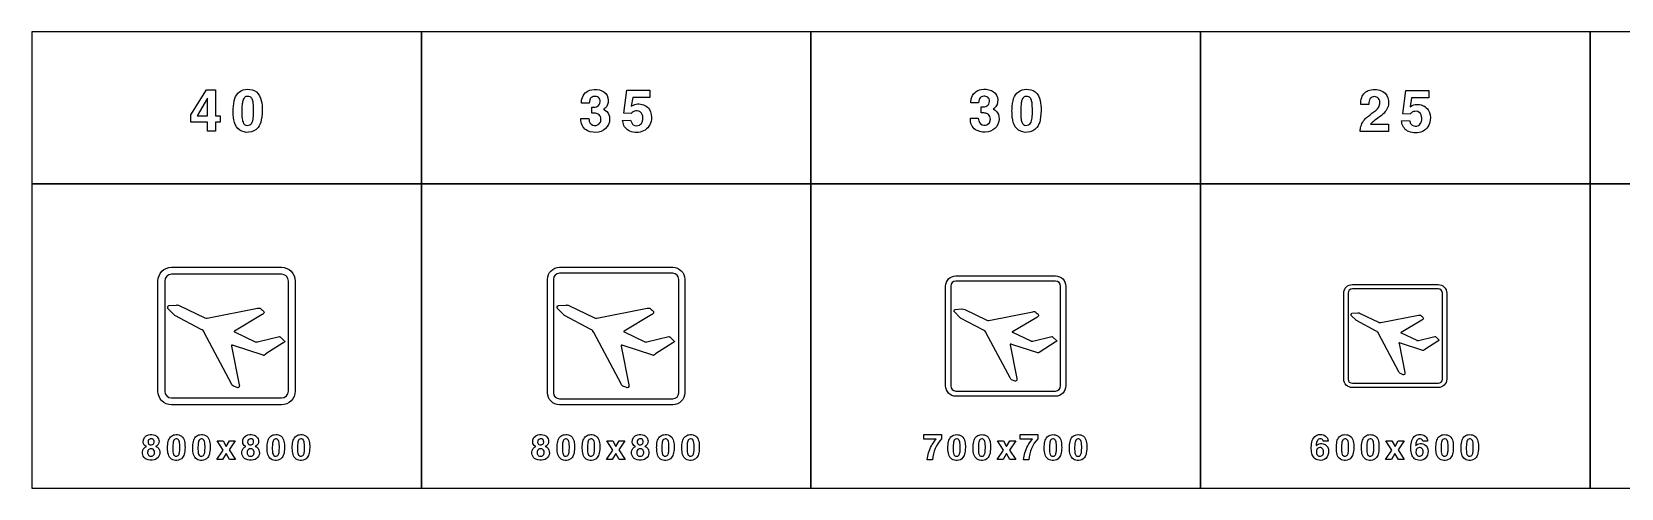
# Model space of a CAD drawing. Extents: x 0 to 18160, y 0 to 2655.
# Drawn here: x 0 to 9262, y 0 to 2655 of the extents above; entities that cross this region are included whole.
import ezdxf

# ---------------------------------------------------------------- set-up
doc = ezdxf.new("R2010")
doc.units = 0
doc.header["$MEASUREMENT"] = 0

msp = doc.modelspace()

# ---------------------------------------------------------------- linework, layer by layer
for points in [[(0, 1770), (2270, 1770), (2270, 2655), (0, 2655)], [(2270, 1770), (4540, 1770), (4540, 2655), (2270, 2655)], [(4540, 1770), (6810, 1770), (6810, 2655), (4540, 2655)], [(6810, 1770), (9080, 1770), (9080, 2655), (6810, 2655)], [(9080, 1770), (11350, 1770), (11350, 2655), (9080, 2655)], [(927.496, 2171.35), (1017.9, 2317.79), (1070.98, 2317.79), (1070.98, 2166.57), (1097.95, 2166.57), (1097.95, 2128.53), (1070.98, 2128.53), (1070.98, 2076.28), (1023.46, 2076.28), (1023.46, 2128.53), (927.496, 2128.53)], [(1023.46, 2269.13), (963.474, 2166.57), (1023.46, 2166.57)], [(0, 0), (2270, 0), (2270, 1770), (0, 1770)], [(2270, 0), (4540, 0), (4540, 1770), (2270, 1770)], [(4540, 0), (6810, 0), (6810, 1770), (4540, 1770)], [(6810, 0), (9080, 0), (9080, 1770), (6810, 1770)], [(9080, 0), (11350, 0), (11350, 1770), (9080, 1770)], [(1115.2, 221.769), (1080.08, 276.319), (1114.84, 276.319), (1133.11, 242.267), (1151.83, 276.319), (1185.98, 276.319), (1150.44, 222.29), (1186.95, 166.272), (1152.4, 166.272), (1132.54, 202.362), (1112.14, 166.272), (1077.99, 166.272)], [(3385.19, 221.769), (3350.07, 276.319), (3384.84, 276.319), (3403.11, 242.267), (3421.83, 276.319), (3455.97, 276.319), (3420.43, 222.29), (3456.95, 166.271), (3422.4, 166.271), (3402.54, 202.361), (3382.14, 166.271), (3347.99, 166.271)], [(5662.41, 221.387), (5627.29, 275.936), (5662.06, 275.936), (5680.33, 241.884), (5699.05, 275.936), (5733.19, 275.936), (5697.65, 221.908), (5734.17, 165.889), (5699.62, 165.889), (5679.76, 201.979), (5659.35, 165.889), (5625.21, 165.889)], [(7925.79, 221.523), (7890.67, 276.072), (7925.43, 276.072), (7943.7, 242.02), (7962.42, 276.072), (7996.57, 276.072), (7961.03, 222.044), (7997.54, 166.025), (7962.99, 166.025), (7943.13, 202.115), (7922.73, 166.025), (7888.58, 166.025)]]:
    msp.add_lwpolyline(points, close=True)
for points in [[(1173.29, 2191.65, -0.0563084), (1179.33, 2254.48, -0.130301), (1201.53, 2298.28, -0.174843), (1243.35, 2319.69, -0.147552), (1296.47, 2313.05, -0.192146), (1333.28, 2269.88, -0.0833996), (1342.52, 2212.85, -0.0545507), (1337.51, 2142.08, -0.116773), (1318.43, 2098, -0.221099), (1263.57, 2070.32, -0.162564), (1212.11, 2082.84, -0.174743), (1180.84, 2128.26, -0.0640867), (1173.37, 2186.95)], [(3199.84, 2150.87), (3246.2, 2150.87, 0.0411845), (3248.26, 2135.66, 0.335066), (3278.75, 2110.39, 0.276505), (3310.74, 2124.92, 0.158203), (3316.31, 2145.65, 0.0878221), (3313.34, 2161.57, 0.217575), (3294.82, 2178.43, 0.0882727), (3273.57, 2181.55), (3262.75, 2181.55), (3262.75, 2216.82, 0.0282129), (3282.34, 2217.42, 0.50028), (3309.32, 2262.91, 0.235001), (3290.79, 2277.96, 0.165496), (3265.12, 2275.67, 0.220849), (3250.9, 2259.12, 0.055705), (3248.02, 2240.92), (3203.2, 2240.92, -0.0488003), (3204.97, 2263.51, -0.30773), (3262.59, 2318.01, -0.146685), (3322.07, 2312.08, -0.469869), (3348.61, 2219.31, -0.0891152), (3336.57, 2207.54), (3332.3, 2204.54, -0.0245333), (3343.48, 2198.14, -0.202429), (3365.75, 2161.45, -0.422325), (3303.08, 2072, -0.154301), (3238.98, 2079.19, -0.287878), (3199.96, 2139.89, -0.0143877)], [(3442.43, 2139.57), (3489.39, 2141.35, 0.0452719), (3495.79, 2125.12, 0.0567733), (3500.53, 2118.25, 0.070207), (3504.95, 2114.77, 0.264984), (3540.97, 2112.87, 0.20748), (3558.38, 2135.98, 0.147389), (3557.24, 2174.01, 0.308532), (3527.86, 2195.42, 0.215743), (3498.08, 2185.19, 0.028781), (3492.71, 2178.95), (3450.09, 2180.96), (3467.91, 2315.64), (3601.95, 2315.64), (3601.95, 2273.77), (3501.51, 2273.77), (3492.55, 2221.76, -0.0211252), (3505.46, 2229.3, -0.121371), (3538.8, 2235.15, -0.244671), (3598.59, 2203.2, -0.173069), (3610.16, 2144.07, -0.256779), (3564.98, 2078.08, -0.199585), (3485.44, 2077.01, -0.245625), (3445.16, 2125.91, -0.0170062)], [(5469.08, 2152.29), (5515.45, 2152.29, 0.0411845), (5517.5, 2137.08, 0.335066), (5547.99, 2111.8, 0.276505), (5579.98, 2126.34, 0.158203), (5585.55, 2147.07, 0.0878221), (5582.59, 2162.99, 0.217575), (5564.07, 2179.85, 0.0882727), (5542.82, 2182.97), (5532, 2182.97), (5532, 2218.24, 0.0282129), (5551.59, 2218.83, 0.50028), (5578.56, 2264.33, 0.235001), (5560.04, 2279.38, 0.165496), (5534.37, 2277.09, 0.220849), (5520.15, 2260.54, 0.055705), (5517.27, 2242.33), (5472.44, 2242.33, -0.0488003), (5474.22, 2264.92, -0.30773), (5531.84, 2319.43, -0.146685), (5591.32, 2313.5, -0.469869), (5617.86, 2220.73, -0.0891152), (5605.81, 2208.96), (5601.55, 2205.96, -0.0245333), (5612.72, 2199.56, -0.202429), (5635, 2162.87, -0.422325), (5572.32, 2073.41, -0.154301), (5508.22, 2080.6, -0.287878), (5469.2, 2141.31, -0.0143877)], [(5711.68, 2191.65, -0.0563084), (5717.72, 2254.48, -0.130301), (5739.91, 2298.28, -0.174843), (5781.74, 2319.69, -0.147552), (5834.86, 2313.05, -0.192146), (5871.67, 2269.88, -0.0833996), (5880.91, 2212.85, -0.0545507), (5875.89, 2142.08, -0.116773), (5856.82, 2098, -0.221099), (5801.96, 2070.32, -0.162564), (5750.5, 2082.84, -0.174743), (5719.22, 2128.26, -0.0640867), (5711.76, 2186.95)], [(7741.06, 2074.79, -0.0640343), (7742.32, 2095.72, -0.161687), (7778.14, 2156.27, -0.0283718), (7819.97, 2188.65, 0.0545111), (7840.86, 2206.58, 0.192461), (7855.83, 2246.12, 0.234238), (7842.24, 2272.5, 0.196223), (7816.93, 2277.28, 0.252425), (7795.01, 2260.1, 0.0856617), (7790.86, 2243.08, 0.0202329), (7790.15, 2231.39), (7743.51, 2231.39, -0.0983795), (7749.55, 2272.7, -0.245047), (7795.72, 2315.83, -0.207102), (7872.69, 2307.49, -0.233443), (7905.15, 2255.16, -0.20961), (7886.99, 2190.98, -0.0785124), (7853.06, 2159.51, 0.0107372), (7817.24, 2133.72, 0.0665092), (7801.37, 2117.68), (7905.87, 2117.68), (7905.87, 2074.79)], [(1224.67, 2161.12, 0.0124589), (1225.19, 2154.8, 0.0668192), (1230.8, 2129.4, 0.615362), (1281.7, 2123.79, 0.0726881), (1287.15, 2136.83, 0.0588562), (1291.85, 2174.11, 0.0389037), (1290.23, 2241.09, 0.084671), (1283.64, 2264.43, 0.156013), (1272.18, 2276.6, 0.143208), (1256.47, 2279.56, 0.172584), (1240.71, 2273.36, 0.132565), (1230.76, 2257.8, 0.0498315), (1226.21, 2236.08, 0.0368731)], [(5763.06, 2161.12, 0.0124589), (5763.57, 2154.8, 0.0668192), (5769.18, 2129.4, 0.615362), (5820.09, 2123.79, 0.0726881), (5825.54, 2136.83, 0.0588562), (5830.24, 2174.11, 0.0389037), (5828.62, 2241.09, 0.084671), (5822.02, 2264.43, 0.156013), (5810.57, 2276.6, 0.143208), (5794.85, 2279.56, 0.172584), (5779.09, 2273.36, 0.132565), (5769.14, 2257.8, 0.0498315), (5764.6, 2236.08, 0.0368731)], [(7981.21, 2136.73), (8028.17, 2138.5, 0.0452719), (8034.56, 2122.27, 0.0567733), (8039.3, 2115.4, 0.070207), (8043.73, 2111.92, 0.264984), (8079.74, 2110.03, 0.20748), (8097.16, 2133.13, 0.147389), (8096.02, 2171.17, 0.308532), (8066.63, 2192.57, 0.215743), (8036.86, 2182.34, 0.028781), (8031.48, 2176.1), (7988.87, 2178.12), (8006.68, 2312.79), (8140.72, 2312.79), (8140.72, 2270.93), (8040.29, 2270.93), (8031.33, 2218.92, -0.0211252), (8044.24, 2226.46, -0.121371), (8077.57, 2232.3, -0.244671), (8137.37, 2200.35, -0.173069), (8148.94, 2141.23, -0.256779), (8103.76, 2075.23, -0.199585), (8024.22, 2074.17, -0.245625), (7983.93, 2123.06, -0.0170062)], [(815.004, 485.002, -0.414213), (735.004, 565.002), (735.004, 1205, -0.414213), (815.004, 1285), (1455, 1285, -0.414213), (1535, 1205), (1535, 565.002, -0.414213), (1455, 485.002)], [(815.004, 525.002), (1455, 525.002, 0.414213), (1495, 565.002), (1495, 1205, 0.414213), (1455, 1245), (815.004, 1245, 0.414213), (775.004, 1205), (775.004, 565.002, 0.414213)], [(3075, 485.003, -0.414213), (3005, 555.003), (3005, 1215, -0.414213), (3075, 1285), (3735, 1285, -0.414213), (3805, 1215), (3805, 555.003, -0.414213), (3735, 485.003)], [(3075, 520.003), (3735, 520.003, 0.414213), (3770, 555.003), (3770, 1215, 0.414213), (3735, 1250), (3075, 1250, 0.414213), (3040, 1215), (3040, 555.003, 0.414213)], [(5385, 535.002, -0.414213), (5325, 595.002), (5325, 1175, -0.414213), (5385, 1235), (5965, 1235, -0.414213), (6025, 1175), (6025, 595.002, -0.414213), (5965, 535.002)], [(5385, 565.002), (5965, 565.002, 0.414213), (5995, 595.002), (5995, 1175, 0.414213), (5965, 1205), (5385, 1205, 0.414213), (5355, 1175), (5355, 595.002, 0.414213)], [(7695, 585.002, -0.414213), (7645, 635.002), (7645, 1135, -0.414213), (7695, 1185), (8195, 1185, -0.414213), (8245, 1135), (8245, 635.002, -0.414213), (8195, 585.002)], [(7695, 610.003), (8195, 610.003, 0.414213), (8220, 635.003), (8220, 1135, 0.414213), (8195, 1160), (7695, 1160, 0.414213), (7670, 1135), (7670, 635.003, 0.414213)], [(843.436, 1065.52), (845.842, 1065.76, -0.141958), (863.066, 1061.19), (1004.78, 992.715), (1008.45, 991.041, 0.131768), (1022.04, 989.5), (1315.19, 1046.76), (1316.43, 1047.09, -0.109968), (1327.97, 1047.34, -0.119091), (1332.59, 1044.92, 0.0101033), (1344.54, 1035.76, -0.0715283), (1352.11, 1027.51, -0.315867), (1352.34, 1018.61, -0.10517), (1344.87, 1011.17), (1342.14, 1009.46), (1180.88, 913.652, 0.0115455), (1179.93, 912.947, 0.115043), (1179.14, 912, 0.278972), (1179.2, 911.09, 0.112906), (1179.86, 910.523), (1180.55, 910.13), (1181.19, 909.826), (1302.13, 852.322), (1303.39, 851.723, 0.0098377), (1305.04, 850.965, 0.162575), (1314.12, 850.848), (1314.82, 850.996), (1443.03, 881.48, 0.0204963), (1446.89, 880.753, -0.056665), (1447.47, 880.46), (1475.43, 853.105, -0.230823), (1475.39, 852.416, -0.120942), (1475, 852.045, 0.0174798), (1473.67, 851.157, -0.0197223), (1468.19, 846.983, 0.0105605), (1464.71, 845.032), (1364.2, 780.688, -0.0120474), (1362.58, 779.554, 0.0816279), (1360.52, 777.956, -0.0774309), (1357.78, 775.442, 0.0371163), (1356.41, 774.755, -0.0243415), (1353.67, 772.929, -0.216813), (1350.92, 772.469), (1348.8, 773.295), (1175.14, 829.822), (1172.19, 830.835, 0.116295), (1165.72, 832.063, 0.173398), (1164.41, 831.527, 0.184696), (1163.72, 829.889, 0.0651545), (1163.87, 827.576), (1164.05, 826.782), (1208.72, 601.824, -0.108372), (1208.96, 591.674, -0.383399), (1199.42, 584.277, -0.0210007), (1197.41, 584.737), (1174.43, 593.996, -0.152189), (1166.6, 602.072), (1163.64, 607.92), (1004.91, 904.813), (1004.4, 905.84, 0.191986), (987.751, 923.866), (833.583, 1004.81, -0.0393818), (833.11, 1005.35, 0.0132959), (831.927, 1007), (793.55, 1045.67, -0.0665763), (792.032, 1048.68, -0.282163), (794.751, 1060.06, -0.130317), (798.697, 1061.91)], [(3113.44, 1065.52), (3115.84, 1065.76, -0.141958), (3133.07, 1061.19), (3274.78, 992.715), (3278.45, 991.041, 0.131768), (3292.04, 989.5), (3585.19, 1046.76), (3586.43, 1047.09, -0.109968), (3597.97, 1047.34, -0.119091), (3602.59, 1044.92, 0.0101033), (3614.54, 1035.76, -0.0715283), (3622.11, 1027.51, -0.315867), (3622.34, 1018.61, -0.10517), (3614.87, 1011.17), (3612.14, 1009.46), (3450.88, 913.652, 0.0115455), (3449.93, 912.947, 0.115043), (3449.14, 912, 0.278972), (3449.2, 911.09, 0.112906), (3449.86, 910.523), (3450.55, 910.13), (3451.19, 909.826), (3572.13, 852.322), (3573.39, 851.723, 0.0098377), (3575.04, 850.965, 0.162575), (3584.12, 850.848), (3584.82, 850.996), (3713.03, 881.48, 0.0204963), (3716.89, 880.753, -0.056665), (3717.47, 880.46), (3745.43, 853.105, -0.230823), (3745.39, 852.416, -0.120942), (3745, 852.045, 0.0174798), (3743.67, 851.157, -0.0197223), (3738.19, 846.983, 0.0105605), (3734.71, 845.032), (3634.2, 780.688, -0.0120474), (3632.58, 779.554, 0.0816279), (3630.52, 777.956, -0.0774309), (3627.78, 775.442, 0.0371163), (3626.41, 774.755, -0.0243415), (3623.67, 772.929, -0.216813), (3620.92, 772.469), (3618.8, 773.295), (3445.14, 829.822), (3442.19, 830.835, 0.116295), (3435.72, 832.063, 0.173398), (3434.41, 831.527, 0.184696), (3433.72, 829.889, 0.0651545), (3433.87, 827.576), (3434.05, 826.782), (3478.72, 601.824, -0.108372), (3478.96, 591.674, -0.383399), (3469.42, 584.277, -0.0210007), (3467.41, 584.737), (3444.43, 593.996, -0.152189), (3436.6, 602.072), (3433.64, 607.92), (3274.91, 904.813), (3274.4, 905.84, 0.191986), (3257.75, 923.866), (3103.58, 1004.81, -0.0393818), (3103.11, 1005.35, 0.0132959), (3101.93, 1007), (3063.55, 1045.67, -0.0665763), (3062.03, 1048.68, -0.282163), (3064.75, 1060.06, -0.130317), (3068.7, 1061.91)], [(5419.88, 1042.95), (5421.99, 1043.17, -0.141958), (5437.06, 1039.16), (5561.05, 979.251), (5564.27, 977.786, 0.131768), (5576.16, 976.438), (5832.67, 1026.54), (5833.75, 1026.82, -0.109968), (5843.85, 1027.05, -0.119091), (5847.9, 1024.93, 0.0101033), (5858.34, 1016.92, -0.0715283), (5864.97, 1009.7, -0.315867), (5865.17, 1001.91, -0.10517), (5858.63, 995.399), (5856.25, 993.903), (5715.15, 910.071, 0.0115455), (5714.31, 909.454, 0.115043), (5713.62, 908.626, 0.278972), (5713.67, 907.829, 0.112906), (5714.25, 907.333), (5714.86, 906.989), (5715.42, 906.723), (5821.24, 856.407), (5822.34, 855.883, 0.0098377), (5823.78, 855.219, 0.162575), (5831.73, 855.118), (5832.34, 855.247), (5944.53, 881.921, 0.0204963), (5947.91, 881.284, -0.056665), (5948.41, 881.028), (5972.88, 857.092, -0.230823), (5972.67, 856.327, 0.0174798), (5971.34, 855.387, -0.0197223), (5966.54, 851.735, 0.0105605), (5963.49, 850.028), (5875.55, 793.727, -0.0120474), (5874.13, 792.735, 0.0816279), (5872.33, 791.337, -0.0774309), (5869.93, 789.137, 0.0371163), (5868.73, 788.536, -0.0243415), (5866.33, 786.938, -0.216813), (5863.93, 786.536), (5862.08, 787.258), (5710.13, 836.719), (5707.54, 837.606, 0.116295), (5701.88, 838.68, 0.173398), (5700.73, 838.212, 0.184696), (5700.13, 836.778, 0.0651545), (5700.26, 834.754), (5700.42, 834.059), (5739.51, 637.221, -0.108372), (5739.72, 628.34, -0.383399), (5731.37, 621.868, -0.0210007), (5729.61, 622.27), (5709.5, 630.372, -0.152189), (5702.65, 637.438), (5700.06, 642.555), (5561.17, 902.337), (5560.73, 903.235, 0.191986), (5546.16, 919.008), (5411.26, 989.833, -0.0393818), (5410.85, 990.309, 0.0132959), (5409.81, 991.751), (5376.23, 1025.59, -0.0665763), (5374.9, 1028.22, -0.282163), (5377.28, 1038.18, -0.130317), (5380.73, 1039.8)], [(7726.33, 1020.39), (7728.13, 1020.57, -0.141958), (7741.05, 1017.14), (7847.33, 965.787), (7850.09, 964.531, 0.131768), (7860.28, 963.376), (8080.15, 1006.32), (8081.07, 1006.56, -0.109968), (8089.73, 1006.76, -0.119091), (8093.2, 1004.94, 0.0101033), (8102.15, 998.073, -0.0715283), (8107.83, 991.883, -0.315867), (8108.01, 985.206, -0.10517), (8102.4, 979.628), (8100.36, 978.346), (7979.41, 906.49, 0.0115455), (7978.7, 905.961, 0.115043), (7978.11, 905.251, 0.278972), (7978.15, 904.568, 0.112906), (7978.65, 904.143), (7979.16, 903.848), (7979.65, 903.62), (8070.35, 860.492), (8071.3, 860.043, 0.0098377), (8072.53, 859.474, 0.162575), (8079.34, 859.387), (8079.87, 859.498), (8176.03, 882.361, 0.0204963), (8178.92, 881.815, -0.056665), (8179.36, 881.596), (8200.32, 861.08, -0.230823), (8200.15, 860.423, 0.0174798), (8199.01, 859.618, -0.0197223), (8194.89, 856.487, 0.0105605), (8192.28, 855.024), (8116.9, 806.767, -0.0120474), (8115.69, 805.916, 0.0816279), (8114.14, 804.717, -0.0774309), (8112.09, 802.832, 0.0371163), (8111.06, 802.317, -0.0243415), (8109, 800.947, -0.216813), (8106.94, 800.602), (8105.35, 801.222), (7975.11, 843.617), (7972.9, 844.377, 0.116295), (7968.04, 845.298, 0.173398), (7967.06, 844.896, 0.184696), (7966.54, 843.667, 0.0651545), (7966.65, 841.933), (7966.79, 841.337), (8000.29, 672.619, -0.108372), (8000.47, 665.006, -0.383399), (7993.32, 659.458, -0.0210007), (7991.81, 659.803), (7974.57, 666.747, -0.152189), (7968.7, 672.804), (7966.48, 677.191), (7847.43, 899.86), (7847.05, 900.63, 0.191986), (7834.56, 914.15), (7718.94, 974.857, -0.0393818), (7718.58, 975.265, 0.0132959), (7717.7, 976.501), (7688.91, 1005.51, -0.0665763), (7687.77, 1007.76, -0.282163), (7689.81, 1016.3, -0.130317), (7692.77, 1017.68)], [(667.968, 242.323, -0.0382282), (664.485, 243.627, -0.270406), (649.106, 267.703, -0.377372), (679.437, 309.622, -0.15371), (717.921, 307.513, -0.416366), (738.324, 258.058, -0.173733), (723.774, 243.674), (722.328, 242.987, -0.0479914), (731.997, 238.034, -0.173856), (743.608, 221.873, -0.440125), (712.542, 164.243, -0.184), (667.115, 168.106, -0.410286), (649.627, 226.897, -0.151435), (664.035, 240.357)], [(677.305, 267.821, 0.0587981), (678.182, 263.887, 0.18403), (685.267, 254.717, 0.217144), (702.684, 253.485, 0.192437), (710.883, 260.57, 0.157808), (712.542, 273.982, 0.166677), (707.968, 282.821, 0.173614), (695.954, 287.323, 0.2359), (681.001, 280.902, 0.184791)], [(791.138, 234.258, -0.0563084), (794.763, 271.959, -0.130301), (808.081, 298.238, -0.174843), (833.176, 311.082, -0.147552), (865.048, 307.101, -0.192146), (887.133, 281.201, -0.0833996), (892.678, 246.983, -0.0545507), (889.668, 204.518, -0.116773), (878.223, 178.073, -0.221099), (845.308, 161.461, -0.162564), (814.432, 168.973, -0.174743), (795.664, 196.224, -0.0640867), (791.185, 231.438)], [(821.967, 215.94, 0.0124589), (822.275, 212.149, 0.0668192), (825.64, 196.912, 0.615362), (856.185, 193.547, 0.0726881), (859.455, 201.367, 0.0588562), (862.275, 223.736, 0.0389037), (861.304, 263.926, 0.084671), (857.346, 277.93, 0.156013), (850.474, 285.229, 0.143208), (841.043, 287.006, 0.172584), (831.588, 283.286, 0.132565), (825.616, 273.949, 0.0498315), (822.891, 260.916, 0.0368731)], [(937.884, 234.249, -0.0563084), (941.51, 271.95, -0.130301), (954.827, 298.23, -0.174843), (979.922, 311.073, -0.147552), (1011.79, 307.092, -0.192146), (1033.88, 281.192, -0.0833996), (1039.42, 246.974, -0.0545507), (1036.41, 204.509, -0.116773), (1024.97, 178.064, -0.221099), (992.054, 161.452, -0.162564), (961.178, 168.964, -0.174743), (942.41, 196.215, -0.0640867), (937.931, 231.429)], [(968.713, 215.931, 0.0124589), (969.021, 212.14, 0.0668192), (972.386, 196.903, 0.615362), (1002.93, 193.538, 0.0726881), (1006.2, 201.358, 0.0588562), (1009.02, 223.727, 0.0389037), (1008.05, 263.917, 0.084671), (1004.09, 277.922, 0.156013), (997.22, 285.22, 0.143208), (987.789, 286.997, 0.172584), (978.334, 283.277, 0.132565), (972.363, 273.94, 0.0498315), (969.637, 260.907, 0.0368731)], [(1248.01, 242.296, -0.0382282), (1244.53, 243.599, -0.270406), (1229.15, 267.675, -0.377372), (1259.48, 309.594, -0.15371), (1297.96, 307.485, -0.416366), (1318.36, 258.03, -0.173733), (1303.82, 243.646), (1302.37, 242.959, -0.0479914), (1312.04, 238.007, -0.173856), (1323.65, 221.846, -0.440125), (1292.58, 164.215, -0.184), (1247.16, 168.078, -0.410286), (1229.67, 226.869, -0.151435), (1244.08, 240.329)], [(1257.35, 267.793, 0.0587981), (1258.22, 263.86, 0.18403), (1265.31, 254.689, 0.217144), (1282.73, 253.457, 0.192437), (1290.92, 260.542, 0.157808), (1292.58, 273.955, 0.166677), (1288.01, 282.793, 0.173614), (1276, 287.296, 0.2359), (1261.04, 280.874, 0.184791)], [(1371.18, 234.284, -0.0563084), (1374.8, 271.986, -0.130301), (1388.12, 298.265, -0.174843), (1413.22, 311.109, -0.147552), (1445.09, 307.128, -0.192146), (1467.17, 281.228, -0.0833996), (1472.72, 247.01, -0.0545507), (1469.71, 204.545, -0.116773), (1458.26, 178.1, -0.221099), (1425.35, 161.488, -0.162564), (1394.47, 169, -0.174743), (1375.71, 196.251, -0.0640867), (1371.23, 231.465)], [(1402.01, 215.967, 0.0124589), (1402.32, 212.175, 0.0668192), (1405.68, 196.939, 0.615362), (1436.23, 193.574, 0.0726881), (1439.5, 201.394, 0.0588562), (1442.32, 223.763, 0.0389037), (1441.34, 263.953, 0.084671), (1437.39, 277.957, 0.156013), (1430.52, 285.256, 0.143208), (1421.08, 287.033, 0.172584), (1411.63, 283.313, 0.132565), (1405.66, 273.976, 0.0498315), (1402.93, 260.943, 0.0368731)], [(1517.93, 234.312, -0.0563084), (1521.55, 272.013, -0.130301), (1534.87, 298.293, -0.174843), (1559.96, 311.136, -0.147552), (1591.84, 307.155, -0.192146), (1613.92, 281.255, -0.0833996), (1619.47, 247.037, -0.0545507), (1616.46, 204.573, -0.116773), (1605.01, 178.127, -0.221099), (1572.1, 161.516, -0.162564), (1541.22, 169.028, -0.174743), (1522.45, 196.279, -0.0640867), (1517.97, 231.492)], [(1548.75, 215.994, 0.0124589), (1549.06, 212.203, 0.0668192), (1552.43, 196.966, 0.615362), (1582.97, 193.601, 0.0726881), (1586.24, 201.421, 0.0588562), (1589.06, 223.791, 0.0389037), (1588.09, 263.98, 0.084671), (1584.13, 277.985, 0.156013), (1577.26, 285.283, 0.143208), (1567.83, 287.061, 0.172584), (1558.38, 283.34, 0.132565), (1552.4, 274.004, 0.0498315), (1549.68, 260.971, 0.0368731)], [(2937.96, 242.323, -0.0382282), (2934.48, 243.627, -0.270406), (2919.1, 267.702, -0.377372), (2949.43, 309.622, -0.15371), (2987.91, 307.513, -0.416366), (3008.32, 258.058, -0.173733), (2993.77, 243.674), (2992.32, 242.987, -0.0479914), (3001.99, 238.034, -0.173856), (3013.6, 221.873, -0.440125), (2982.54, 164.243, -0.184), (2937.11, 168.105, -0.410286), (2919.62, 226.897, -0.151435), (2934.03, 240.357)], [(2947.3, 267.821, 0.0587981), (2948.18, 263.887, 0.18403), (2955.26, 254.717, 0.217144), (2972.68, 253.485, 0.192437), (2980.88, 260.57, 0.157808), (2982.54, 273.982, 0.166677), (2977.96, 282.821, 0.173614), (2965.95, 287.323, 0.2359), (2951, 280.902, 0.184791)], [(3061.13, 234.257, -0.0563084), (3064.76, 271.959, -0.130301), (3078.07, 298.238, -0.174843), (3103.17, 311.082, -0.147552), (3135.04, 307.101, -0.192146), (3157.13, 281.2, -0.0833996), (3162.67, 246.982, -0.0545507), (3159.66, 204.518, -0.116773), (3148.22, 178.073, -0.221099), (3115.3, 161.461, -0.162564), (3084.43, 168.973, -0.174743), (3065.66, 196.224, -0.0640867), (3061.18, 231.437)], [(3091.96, 215.94, 0.0124589), (3092.27, 212.148, 0.0668192), (3095.63, 196.911, 0.615362), (3126.18, 193.546, 0.0726881), (3129.45, 201.366, 0.0588562), (3132.27, 223.736, 0.0389037), (3131.3, 263.926, 0.084671), (3127.34, 277.93, 0.156013), (3120.47, 285.229, 0.143208), (3111.04, 287.006, 0.172584), (3101.58, 283.286, 0.132565), (3095.61, 273.949, 0.0498315), (3092.89, 260.916, 0.0368731)], [(3207.88, 234.248, -0.0563084), (3211.5, 271.95, -0.130301), (3224.82, 298.229, -0.174843), (3249.92, 311.073, -0.147552), (3281.79, 307.092, -0.192146), (3303.87, 281.192, -0.0833996), (3309.42, 246.974, -0.0545507), (3306.41, 204.509, -0.116773), (3294.96, 178.064, -0.221099), (3262.05, 161.452, -0.162564), (3231.17, 168.964, -0.174743), (3212.4, 196.215, -0.0640867), (3207.93, 231.428)], [(3238.71, 215.931, 0.0124589), (3239.02, 212.139, 0.0668192), (3242.38, 196.902, 0.615362), (3272.93, 193.537, 0.0726881), (3276.2, 201.357, 0.0588562), (3279.02, 223.727, 0.0389037), (3278.04, 263.917, 0.084671), (3274.09, 277.921, 0.156013), (3267.21, 285.22, 0.143208), (3257.78, 286.997, 0.172584), (3248.33, 283.277, 0.132565), (3242.36, 273.94, 0.0498315), (3239.63, 260.907, 0.0368731)], [(3518, 242.296, -0.0382282), (3514.52, 243.599, -0.270406), (3499.14, 267.675, -0.377372), (3529.47, 309.594, -0.15371), (3567.96, 307.485, -0.416366), (3588.36, 258.03, -0.173733), (3573.81, 243.646), (3572.36, 242.959, -0.0479914), (3582.03, 238.007, -0.173856), (3593.64, 221.845, -0.440125), (3562.58, 164.215, -0.184), (3517.15, 168.078, -0.410286), (3499.66, 226.869, -0.151435), (3514.07, 240.329)], [(3527.34, 267.793, 0.0587981), (3528.22, 263.86, 0.18403), (3535.3, 254.689, 0.217144), (3552.72, 253.457, 0.192437), (3560.92, 260.542, 0.157808), (3562.58, 273.954, 0.166677), (3558, 282.793, 0.173614), (3545.99, 287.296, 0.2359), (3531.04, 280.874, 0.184791)], [(3641.17, 234.284, -0.0563084), (3644.8, 271.986, -0.130301), (3658.12, 298.265, -0.174843), (3683.21, 311.109, -0.147552), (3715.08, 307.128, -0.192146), (3737.17, 281.227, -0.0833996), (3742.71, 247.009, -0.0545507), (3739.7, 204.545, -0.116773), (3728.26, 178.099, -0.221099), (3695.34, 161.488, -0.162564), (3664.47, 169, -0.174743), (3645.7, 196.251, -0.0640867), (3641.22, 231.464)], [(3672, 215.967, 0.0124589), (3672.31, 212.175, 0.0668192), (3675.68, 196.938, 0.615362), (3706.22, 193.573, 0.0726881), (3709.49, 201.393, 0.0588562), (3712.31, 223.763, 0.0389037), (3711.34, 263.953, 0.084671), (3707.38, 277.957, 0.156013), (3700.51, 285.256, 0.143208), (3691.08, 287.033, 0.172584), (3681.62, 283.313, 0.132565), (3675.65, 273.976, 0.0498315), (3672.93, 260.943, 0.0368731)], [(3787.92, 234.312, -0.0563084), (3791.54, 272.013, -0.130301), (3804.86, 298.293, -0.174843), (3829.96, 311.136, -0.147552), (3861.83, 307.155, -0.192146), (3883.91, 281.255, -0.0833996), (3889.46, 247.037, -0.0545507), (3886.45, 204.572, -0.116773), (3875, 178.127, -0.221099), (3842.09, 161.515, -0.162564), (3811.21, 169.027, -0.174743), (3792.45, 196.278, -0.0640867), (3787.97, 231.492)], [(3818.75, 215.994, 0.0124589), (3819.06, 212.203, 0.0668192), (3822.42, 196.966, 0.615362), (3852.97, 193.601, 0.0726881), (3856.24, 201.421, 0.0588562), (3859.06, 223.79, 0.0389037), (3858.09, 263.98, 0.084671), (3854.13, 277.985, 0.156013), (3847.26, 285.283, 0.143208), (3837.82, 287.06, 0.172584), (3828.37, 283.34, 0.132565), (3822.4, 274.004, 0.0498315), (3819.67, 260.97, 0.0368731)], [(5197.97, 311.538), (5301.72, 311.538), (5301.72, 287.747, 0.17337), (5248.52, 165.709), (5218.19, 165.709, -0.0554097), (5224.99, 205.33, -0.10295), (5266.79, 281.111), (5270.2, 285.353), (5197.97, 285.353)], [(5338.35, 233.875, -0.0563084), (5341.98, 271.576, -0.130301), (5355.29, 297.856, -0.174843), (5380.39, 310.699, -0.147552), (5412.26, 306.718, -0.192146), (5434.35, 280.818, -0.0833996), (5439.89, 246.6, -0.0545507), (5436.88, 204.136, -0.116773), (5425.44, 177.69, -0.221099), (5392.52, 161.079, -0.162564), (5361.65, 168.591, -0.174743), (5342.88, 195.842, -0.0640867), (5338.4, 231.055)], [(5369.18, 215.557, 0.0124589), (5369.49, 211.766, 0.0668192), (5372.85, 196.529, 0.615362), (5403.4, 193.164, 0.0726881), (5406.67, 200.984, 0.0588562), (5409.49, 223.354, 0.0389037), (5408.52, 263.543, 0.084671), (5404.56, 277.548, 0.156013), (5397.69, 284.846, 0.143208), (5388.26, 286.624, 0.172584), (5378.8, 282.903, 0.132565), (5372.83, 273.567, 0.0498315), (5370.1, 260.534, 0.0368731)], [(5485.1, 233.866, -0.0563084), (5488.72, 271.567, -0.130301), (5502.04, 297.847, -0.174843), (5527.14, 310.69, -0.147552), (5559.01, 306.709, -0.192146), (5581.09, 280.809, -0.0833996), (5586.64, 246.591, -0.0545507), (5583.63, 204.127, -0.116773), (5572.18, 177.681, -0.221099), (5539.27, 161.07, -0.162564), (5508.39, 168.582, -0.174743), (5489.62, 195.833, -0.0640867), (5485.14, 231.046)], [(5515.93, 215.548, 0.0124589), (5516.23, 211.757, 0.0668192), (5519.6, 196.52, 0.615362), (5550.14, 193.155, 0.0726881), (5553.41, 200.975, 0.0588562), (5556.23, 223.345, 0.0389037), (5555.26, 263.534, 0.084671), (5551.31, 277.539, 0.156013), (5544.43, 284.837, 0.143208), (5535, 286.615, 0.172584), (5525.55, 282.894, 0.132565), (5519.58, 273.558, 0.0498315), (5516.85, 260.525, 0.0368731)], [(5759.16, 311.51), (5862.9, 311.51), (5862.9, 287.719, 0.17337), (5809.7, 165.681), (5779.37, 165.681, -0.0554097), (5786.17, 205.302, -0.10295), (5827.97, 281.084), (5831.39, 285.325), (5759.16, 285.325)], [(5899.54, 233.902, -0.0563084), (5903.16, 271.603, -0.130301), (5916.48, 297.883, -0.174843), (5941.57, 310.726, -0.147552), (5973.45, 306.745, -0.192146), (5995.53, 280.845, -0.0833996), (6001.08, 246.627, -0.0545507), (5998.07, 204.162, -0.116773), (5986.62, 177.717, -0.221099), (5953.71, 161.106, -0.162564), (5922.83, 168.618, -0.174743), (5904.06, 195.869, -0.0640867), (5899.58, 231.082)], [(5930.36, 215.584, 0.0124589), (5930.67, 211.793, 0.0668192), (5934.04, 196.556, 0.615362), (5964.58, 193.191, 0.0726881), (5967.85, 201.011, 0.0588562), (5970.67, 223.381, 0.0389037), (5969.7, 263.57, 0.084671), (5965.74, 277.575, 0.156013), (5958.87, 284.873, 0.143208), (5949.44, 286.651, 0.172584), (5939.99, 282.93, 0.132565), (5934.01, 273.594, 0.0498315), (5931.29, 260.561, 0.0368731)], [(6046.28, 233.929, -0.0563084), (6049.91, 271.631, -0.130301), (6063.22, 297.91, -0.174843), (6088.32, 310.754, -0.147552), (6120.19, 306.773, -0.192146), (6142.28, 280.872, -0.0833996), (6147.82, 246.654, -0.0545507), (6144.81, 204.19, -0.116773), (6133.37, 177.744, -0.221099), (6100.45, 161.133, -0.162564), (6069.58, 168.645, -0.174743), (6050.81, 195.896, -0.0640867), (6046.33, 231.109)], [(6077.11, 215.612, 0.0124589), (6077.42, 211.82, 0.0668192), (6080.78, 196.583, 0.615362), (6111.33, 193.218, 0.0726881), (6114.6, 201.038, 0.0588562), (6117.42, 223.408, 0.0389037), (6116.45, 263.597, 0.084671), (6112.49, 277.602, 0.156013), (6105.62, 284.901, 0.143208), (6096.19, 286.678, 0.172584), (6086.73, 282.958, 0.132565), (6080.76, 273.621, 0.0498315), (6078.04, 260.588, 0.0368731)], [(7553.86, 273.901), (7525.61, 273.901, 0.0333099), (7523.62, 279.233, 0.308433), (7507.89, 287.93, 0.256298), (7491.16, 277.717, 0.0718547), (7486.8, 266.674, 0.0422837), (7483.79, 247.859, -0.0343264), (7495.07, 255.821, -0.198215), (7524.83, 258.546, -0.294049), (7555.09, 226.603, -0.195966), (7547.53, 181.769, -0.251599), (7509.24, 161.911, -0.162734), (7477.67, 171.224, -0.142524), (7461.25, 194.636, -0.0867955), (7455.85, 229.162, -0.0561633), (7459.19, 267.835, -0.143087), (7476.02, 299.778, -0.165016), (7500.4, 311.366, -0.137094), (7531.63, 307.598, -0.238813), (7552.18, 282.1, -0.0169871)], [(7601.73, 234.02, -0.0563084), (7605.35, 271.721, -0.130301), (7618.67, 298.001, -0.174843), (7643.77, 310.845, -0.147552), (7675.64, 306.864, -0.192146), (7697.72, 280.963, -0.0833996), (7703.27, 246.745, -0.0545507), (7700.26, 204.281, -0.116773), (7688.81, 177.835, -0.221099), (7655.9, 161.224, -0.162564), (7625.02, 168.736, -0.174743), (7606.25, 195.987, -0.0640867), (7601.78, 231.2)], [(7632.56, 215.702, 0.0124589), (7632.86, 211.911, 0.0668192), (7636.23, 196.674, 0.615362), (7666.78, 193.309, 0.0726881), (7670.05, 201.129, 0.0588562), (7672.86, 223.499, 0.0389037), (7671.89, 263.688, 0.084671), (7667.94, 277.693, 0.156013), (7661.06, 284.992, 0.143208), (7651.63, 286.769, 0.172584), (7642.18, 283.048, 0.132565), (7636.21, 273.712, 0.0498315), (7633.48, 260.679, 0.0368731)], [(7748.47, 234.02, -0.0563084), (7752.1, 271.721, -0.130301), (7765.42, 298.001, -0.174843), (7790.51, 310.845, -0.147552), (7822.38, 306.864, -0.192146), (7844.47, 280.963, -0.0833996), (7850.01, 246.745, -0.0545507), (7847, 204.281, -0.116773), (7835.56, 177.835, -0.221099), (7802.64, 161.224, -0.162564), (7771.77, 168.736, -0.174743), (7753, 195.987, -0.0640867), (7748.52, 231.2)], [(7779.3, 215.702, 0.0124589), (7779.61, 211.911, 0.0668192), (7782.98, 196.674, 0.615362), (7813.52, 193.309, 0.0726881), (7816.79, 201.129, 0.0588562), (7819.61, 223.499, 0.0389037), (7818.64, 263.688, 0.084671), (7814.68, 277.693, 0.156013), (7807.81, 284.992, 0.143208), (7798.38, 286.769, 0.172584), (7788.92, 283.048, 0.132565), (7782.95, 273.712, 0.0498315), (7780.23, 260.679, 0.0368731)], [(8133.77, 273.892), (8105.52, 273.892, 0.0333099), (8103.53, 279.224, 0.308433), (8087.8, 287.92, 0.256298), (8071.07, 277.707, 0.0718547), (8066.71, 266.664, 0.0422837), (8063.7, 247.849, -0.0343264), (8074.98, 255.811, -0.198215), (8104.74, 258.536, -0.294049), (8135, 226.593, -0.195966), (8127.44, 181.759, -0.251599), (8089.15, 161.902, -0.162734), (8057.58, 171.214, -0.142524), (8041.16, 194.627, -0.0867955), (8035.76, 229.153, -0.0561633), (8039.1, 267.826, -0.143087), (8055.93, 299.769, -0.165016), (8080.31, 311.356, -0.137094), (8111.54, 307.589, -0.238813), (8132.09, 282.091, -0.0169871)], [(8181.64, 234.038, -0.0563084), (8185.26, 271.739, -0.130301), (8198.58, 298.019, -0.174843), (8223.68, 310.862, -0.147552), (8255.55, 306.881, -0.192146), (8277.63, 280.981, -0.0833996), (8283.18, 246.763, -0.0545507), (8280.17, 204.298, -0.116773), (8268.72, 177.853, -0.221099), (8235.81, 161.242, -0.162564), (8204.93, 168.754, -0.174743), (8186.16, 196.005, -0.0640867), (8181.69, 231.218)], [(8212.47, 215.72, 0.0124589), (8212.78, 211.929, 0.0668192), (8216.14, 196.692, 0.615362), (8246.69, 193.327, 0.0726881), (8249.96, 201.147, 0.0588562), (8252.78, 223.517, 0.0389037), (8251.8, 263.706, 0.084671), (8247.85, 277.711, 0.156013), (8240.97, 285.009, 0.143208), (8231.54, 286.787, 0.172584), (8222.09, 283.066, 0.132565), (8216.12, 273.73, 0.0498315), (8213.39, 260.697, 0.0368731)], [(8328.38, 234.065, -0.0563084), (8332.01, 271.767, -0.130301), (8345.33, 298.046, -0.174843), (8370.42, 310.89, -0.147552), (8402.29, 306.909, -0.192146), (8424.38, 281.008, -0.0833996), (8429.92, 246.79, -0.0545507), (8426.91, 204.326, -0.116773), (8415.47, 177.88, -0.221099), (8382.56, 161.269, -0.162564), (8351.68, 168.781, -0.174743), (8332.91, 196.032, -0.0640867), (8328.43, 231.245)], [(8359.21, 215.748, 0.0124589), (8359.52, 211.956, 0.0668192), (8362.89, 196.719, 0.615362), (8393.43, 193.354, 0.0726881), (8396.7, 201.174, 0.0588562), (8399.52, 223.544, 0.0389037), (8398.55, 263.733, 0.084671), (8394.59, 277.738, 0.156013), (8387.72, 285.037, 0.143208), (8378.29, 286.814, 0.172584), (8368.83, 283.094, 0.132565), (8362.86, 273.757, 0.0498315), (8360.14, 260.724, 0.0368731)], [(674.84, 207.087, 0.0490068), (675.765, 200.381, 0.121824), (679.864, 191.992, 0.229649), (696.878, 185.641, 0.256774), (712.873, 195.57, 0.178638), (714.674, 215.12, 0.196143), (706.475, 226.186, 0.197496), (689.082, 228.271, 0.222887), (677.163, 219.006, 0.124888)], [(1254.88, 207.059, 0.0490068), (1255.81, 200.353, 0.121824), (1259.91, 191.964, 0.229649), (1276.92, 185.613, 0.256774), (1292.91, 195.542, 0.178638), (1294.72, 215.092, 0.196143), (1286.52, 226.158, 0.197496), (1269.12, 228.244, 0.222887), (1257.2, 218.978, 0.124888)], [(2944.83, 207.086, 0.0490068), (2945.76, 200.38, 0.121824), (2949.86, 191.992, 0.229649), (2966.87, 185.641, 0.256774), (2982.87, 195.57, 0.178638), (2984.67, 215.12, 0.196143), (2976.47, 226.186, 0.197496), (2959.08, 228.271, 0.222887), (2947.16, 219.006, 0.124888)], [(3524.88, 207.059, 0.0490068), (3525.8, 200.352, 0.121824), (3529.9, 191.964, 0.229649), (3546.91, 185.613, 0.256774), (3562.91, 195.542, 0.178638), (3564.71, 215.092, 0.196143), (3556.51, 226.158, 0.197496), (3539.12, 228.244, 0.222887), (3527.2, 218.978, 0.124888)], [(7485.38, 212.1, 0.0641861), (7486.63, 201.84, 0.139351), (7492.27, 191.745, 0.240104), (7510.16, 186.129, 0.267924), (7524.24, 196.247, 0.140614), (7527.13, 216.603, 0.112774), (7523.2, 227.693, 0.271024), (7505.59, 236.271, 0.294594), (7487.58, 224.423, 0.0908659)], [(8065.29, 212.091, 0.0641861), (8066.54, 201.83, 0.139351), (8072.18, 191.736, 0.240104), (8090.07, 186.119, 0.267924), (8104.15, 196.238, 0.140614), (8107.04, 216.593, 0.112774), (8103.11, 227.683, 0.271024), (8085.5, 236.262, 0.294594), (8067.49, 224.413, 0.0908659)]]:
    msp.add_lwpolyline(points, format="xyb", close=True)

doc.saveas('drawing.dxf')
